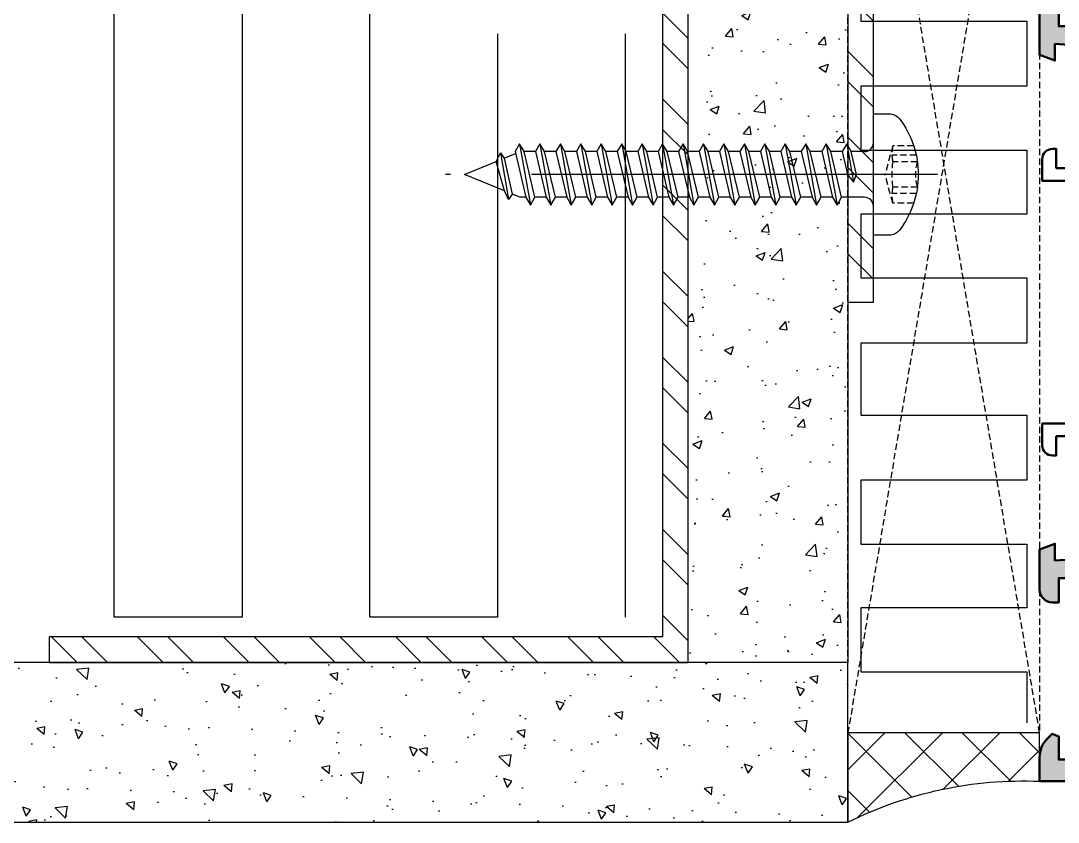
# Model space of a CAD drawing. Header units: millimetres. Extents: x -1598 to 10110, y -2803 to 662.
# Drawn here: x 4677.3 to 4758.4, y 153.3 to 216.1 of the extents above; entities that cross this region are included whole.
import ezdxf

# ---------------------------------------------------------------- set-up
doc = ezdxf.new("R2010")
doc.units = ezdxf.units.MM
doc.header["$PDMODE"] = 3
doc.header["$PDSIZE"] = -2
for name, pattern in [('AUSGEZOGEN', [0]), ('CENTER', [50.800000000000004, 31.75, -6.35, 6.35, -6.35]), ('VERDECKT', [0.75, 0.5, -0.25])]:
    doc.linetypes.add(name, pattern=pattern)
for name, color, linetype, lineweight in [('AM_S', 80, 'Continuous', 50), ('AM_SP', 3, 'Continuous', 50), ('Docu-AM_8', 1, 'Continuous', 25)]:
    doc.layers.add(name, color=color, linetype=linetype, lineweight=lineweight)
for name, color, linetype in [('CENT_18', 3, 'CENTER'), ('CONST18', 3, 'Continuous'), ('CONST25', 3, 'Continuous'), ('CONST35', 3, 'Continuous'), ('HIDE_18', 3, 'VERDECKT'), ('HIDE_25', 3, 'VERDECKT')]:
    doc.layers.add(name, color=color, linetype=linetype)

# ---------------------------------------------------------------- blocks, each defined once
blk = doc.blocks.new('ws4070050')
blk.add_lwpolyline([(0, 3.500000000000085, -0.1638335059844092), (4.354838709677381, 2.033705591735156, -0.2344685383368201), (4.75, 1.237357592883086), (4.75, 0), (-4.75, 0), (-4.75, 1.237357592883086, -0.234468538336819), (-4.354838709677381, 2.033705591735156, -0.1638335059844072)], format="xyb", close=True)
at = {"linetype": 'AUSGEZOGEN'}
for points in [[(-1.789999999999907, -0.6999999999999886), (-1.789999999999907, -1.747816335794425)], [(1.79000000000002, -0.6999999999999886), (1.790000000000077, -2.293910055894827)], [(1.790000000000077, -1.609824389689948), (1.790000000000077, -2.493910055894816)], [(-1.789999999999907, -2.452183664205791), (-1.789999999999907, -3.34781633579442)], [(-1.789999999999907, -2.452183664205791), (-1.789999999999907, -3.147816335794431)], [(1.790000000000077, -3.209824389689942), (1.790000000000077, -4.09391005589481)], [(-1.789999999999907, -4.052183664205785), (-1.789999999999907, -4.947816335794414)], [(1.790000000000077, -4.809824389689936), (1.790000000000077, -5.693910055894804)], [(-1.789999999999907, -5.652183664205779), (-1.789999999999907, -6.547816335794408)], [(1.790000000000077, -6.409824389689931), (1.790000000000077, -7.293910055894798)], [(-1.789999999999907, -7.252183664205774), (-1.789999999999907, -8.147816335794403)], [(1.790000000000077, -8.009824389689925), (1.790000000000077, -8.893910055894793)], [(-1.789999999999907, -8.852183664205768), (-1.789999999999907, -9.747816335794397)], [(1.790000000000077, -9.60982438968992), (1.790000000000077, -10.49391005589479)], [(-1.789999999999907, -10.45218366420576), (-1.789999999999907, -11.34781633579439)], [(1.790000000000077, -11.20982438968991), (1.790000000000077, -12.09391005589478)], [(-1.789999999999907, -12.05218366420576), (-1.789999999999907, -12.94781633579439)], [(1.790000000000077, -12.80982438968991), (1.790000000000077, -13.69391005589478)], [(-1.789999999999907, -13.65218366420575), (-1.789999999999907, -14.54781633579438)], [(1.790000000000077, -14.4098243896899), (1.790000000000077, -15.29391005589477)], [(-1.789999999999907, -15.25218366420575), (-1.789999999999907, -16.14781633579437)], [(1.790000000000077, -16.0098243896899), (1.790000000000077, -16.89391005589476)], [(-1.789999999999907, -16.85218366420574), (-1.789999999999907, -17.74781633579437)], [(1.790000000000077, -17.60982438968989), (1.790000000000077, -18.49391005589476)], [(-1.789999999999907, -18.45218366420573), (-1.789999999999907, -19.34781633579436)], [(1.790000000000077, -19.20982438968989), (1.790000000000077, -20.09391005589475)], [(-1.789999999999907, -20.05218366420573), (-1.789999999999907, -20.94781633579436)], [(1.790000000000077, -20.80982438968988), (1.790000000000077, -21.69391005589475)], [(-1.789999999999907, -21.65218366420572), (-1.789999999999907, -22.54781633579435)], [(1.790000000000077, -22.40982438968987), (1.790000000000077, -23.29391005589474)], [(-1.789999999999907, -23.25218366420572), (-1.789999999999907, -24.14781633579435)], [(1.790000000000077, -24.0098243896899), (1.790000000000077, -24.89391005589474)], [(-1.789999999999907, -24.85218366420571), (-1.789999999999907, -25.74781633579437)], [(1.790000000000077, -25.60982438968989), (1.790000000000077, -26.49391005589476)], [(-1.789999999999907, -26.45218366420571), (-1.789999999999907, -27.34781633579436)], [(1.790000000000077, -27.20982438968989), (1.790000000000077, -27.67855772335224)]]:
    blk.add_lwpolyline(points, dxfattribs=at)
for points in [[(3.845889597187124e-05, -1.320854022578516), (-1.789999999999907, -1.747816335794454), (-2.39999999999992, -2.100000000000136), (-1.789999999999907, -2.452183664205791), (5.684341886080801e-14, -2.031004026947898), (0.6100000000000705, -1.569255788067636), (-0.0001459969332699984, -1.320778904475901)], [(-2.39999999999992, -2.100000000000136), (0.6100000000000705, -1.569255788067636)], [(-2.39999999999992, -3.700000000000102), (2.410000000000025, -2.851867222792379)], [(-2.39999999999992, -5.300000000000097), (2.410000000000025, -4.451867222792373)], [(-2.39999999999992, -6.900000000000091), (2.410000000000025, -6.051867222792367)], [(-2.39999999999992, -8.500000000000085), (2.410000000000025, -7.651867222792362)], [(-2.39999999999992, -10.10000000000008), (2.410000000000025, -9.251867222792356)], [(-2.39999999999992, -11.70000000000007), (2.410000000000025, -10.85186722279235)], [(-2.39999999999992, -13.30000000000007), (2.410000000000025, -12.45186722279234)], [(-2.39999999999992, -14.90000000000006), (2.410000000000025, -14.05186722279234)], [(-2.39999999999992, -16.50000000000006), (2.410000000000025, -15.65186722279233)], [(-2.39999999999992, -18.10000000000005), (2.410000000000025, -17.25186722279233)], [(-2.39999999999992, -19.70000000000005), (2.410000000000025, -18.85186722279232)], [(-2.39999999999992, -21.30000000000004), (2.410000000000025, -20.45186722279232)], [(-2.39999999999992, -22.90000000000003), (2.410000000000025, -22.05186722279231)], [(-2.39999999999992, -24.50000000000003), (2.410000000000025, -23.6518672227923)], [(-2.39999999999992, -26.10000000000002), (2.410000000000025, -25.2518672227923)], [(-2.39999999999992, -27.70000000000002), (2.410000000000025, -26.85186722279232)], [(-1.278045391909416, -28.91452548152375), (-1.64898297476185, -28.01900293820739)], [(1.790000000000077, -27.67855772335224), (1.546644186019307, -28.26607062994691)], [(-1.69993672502477, -29.20124253543597), (1.971675235153896, -28.55383828416458)], [(1.290426472000433, -28.88463491005152), (5.684341886080801e-14, -32.00000000000003), (-1.023918270275033, -29.52804262514027)]]:
    blk.add_lwpolyline(points)
for points in [[(1.790000000000077, -3.209824389689942), (2.410000000000025, -2.851867222792379), (1.790000000000077, -2.493910055894816), (-1.789999999999907, -3.34781633579442), (-2.39999999999992, -3.700000000000102), (-1.789999999999907, -4.052183664205785)], [(1.790000000000077, -4.809824389689936), (2.410000000000025, -4.451867222792373), (1.790000000000077, -4.09391005589481), (-1.789999999999907, -4.947816335794414), (-2.39999999999992, -5.300000000000097), (-1.789999999999907, -5.652183664205779)], [(1.790000000000077, -6.409824389689931), (2.410000000000025, -6.051867222792367), (1.790000000000077, -5.693910055894804), (-1.789999999999907, -6.547816335794408), (-2.39999999999992, -6.900000000000091), (-1.789999999999907, -7.252183664205774)], [(1.790000000000077, -8.009824389689925), (2.410000000000025, -7.651867222792362), (1.790000000000077, -7.293910055894798), (-1.789999999999907, -8.147816335794403), (-2.39999999999992, -8.500000000000085), (-1.789999999999907, -8.852183664205768)], [(1.790000000000077, -9.60982438968992), (2.410000000000025, -9.251867222792356), (1.790000000000077, -8.893910055894793), (-1.789999999999907, -9.747816335794397), (-2.39999999999992, -10.10000000000008), (-1.789999999999907, -10.45218366420576)], [(1.790000000000077, -11.20982438968991), (2.410000000000025, -10.85186722279235), (1.790000000000077, -10.49391005589479), (-1.789999999999907, -11.34781633579439), (-2.39999999999992, -11.70000000000007), (-1.789999999999907, -12.05218366420576)], [(1.790000000000077, -12.80982438968991), (2.410000000000025, -12.45186722279234), (1.790000000000077, -12.09391005589478), (-1.789999999999907, -12.94781633579439), (-2.39999999999992, -13.30000000000007), (-1.789999999999907, -13.65218366420575)], [(1.790000000000077, -14.4098243896899), (2.410000000000025, -14.05186722279234), (1.790000000000077, -13.69391005589478), (-1.789999999999907, -14.54781633579438), (-2.39999999999992, -14.90000000000006), (-1.789999999999907, -15.25218366420575)], [(1.790000000000077, -16.0098243896899), (2.410000000000025, -15.65186722279233), (1.790000000000077, -15.29391005589477), (-1.789999999999907, -16.14781633579437), (-2.39999999999992, -16.50000000000006), (-1.789999999999907, -16.85218366420574)], [(1.790000000000077, -17.60982438968989), (2.410000000000025, -17.25186722279233), (1.790000000000077, -16.89391005589476), (-1.789999999999907, -17.74781633579437), (-2.39999999999992, -18.10000000000005), (-1.789999999999907, -18.45218366420573)], [(1.790000000000077, -19.20982438968989), (2.410000000000025, -18.85186722279232), (1.790000000000077, -18.49391005589476), (-1.789999999999907, -19.34781633579436), (-2.39999999999992, -19.70000000000005), (-1.789999999999907, -20.05218366420573)], [(1.790000000000077, -20.80982438968988), (2.410000000000025, -20.45186722279232), (1.790000000000077, -20.09391005589475), (-1.789999999999907, -20.94781633579436), (-2.39999999999992, -21.30000000000004), (-1.789999999999907, -21.65218366420572)], [(1.790000000000077, -22.40982438968987), (2.410000000000025, -22.05186722279231), (1.790000000000077, -21.69391005589475), (-1.789999999999907, -22.54781633579435), (-2.39999999999992, -22.90000000000003), (-1.789999999999907, -23.25218366420572)], [(1.790000000000077, -24.0098243896899), (2.410000000000025, -23.6518672227923), (1.790000000000077, -23.29391005589474), (-1.789999999999907, -24.14781633579435), (-2.39999999999992, -24.50000000000003), (-1.789999999999907, -24.85218366420571)], [(1.790000000000077, -25.60982438968989), (2.410000000000025, -25.2518672227923), (1.790000000000077, -24.89391005589474), (-1.789999999999907, -25.74781633579437), (-2.39999999999992, -26.10000000000002), (-1.789999999999907, -26.45218366420571)], [(1.790000000000077, -27.20982438968989), (2.410000000000025, -26.85186722279232), (1.790000000000077, -26.49391005589473), (-1.789999999999907, -27.34781633579436), (-2.39999999999992, -27.70000000000002), (-1.789999999999907, -28.0521836642057)], [(1.546644186019307, -28.26607062994691), (1.971675235153896, -28.55383828416458), (1.290426472000433, -28.88463491005152), (-1.023918270275033, -29.52804262514027), (-1.69993672502477, -29.20124253543597), (-1.278045391909416, -28.91452548152375)]]:
    blk.add_lwpolyline(points, close=True)
for centre, start, end in [((-2.489999999999952, -0.6999999999999886), 0, 90), ((2.490000000000009, -0.6999999999999886), 90, 180)]:
    blk.add_arc(centre, 0.7000000000000001, start, end)
at = {"layer": 'CENT_18', "linetype": 'CENTER'}
blk.add_line((-1.151351168921889e-15, 5.000000000000085), (5.717367515145539e-14, -33.50000000000003), dxfattribs=at)
at = {"layer": 'HIDE_18', "linetype": 'VERDECKT'}
for points in [[(-1.500000000000057, 3.342016756583348), (-1.5, 1.443980580127544)], [(-1.000000000000114, 3.430217387990325), (-1.000000000000114, 1.500000000000085)], [(0.9999999999999432, 3.430217387990325), (1, 1.500000000000085)], [(1.499999999999886, 3.342016756583376), (1.499999999999886, 1.443980580131324)], [(-2.25, 3.139407869106833), (-2.25, 1.500000000000085)], [(2.249999999999886, 3.139407869106861), (2.249999999999886, 1.500000000000085)], [(-2.25, 1.500000000000085), (0, 0.8971143170300593)], [(2.25, 1.500000000000085), (0, 0.8971143170300593)]]:
    blk.add_lwpolyline(points, dxfattribs=at)
for centre, radius, start, end in [((-1.13686837721616e-13, 6.787843380307351), 3.50337727118889, 253.4149171095056, 286.5850828904944), ((-1.625, 4.819043873157369), 3.377377271188834, 259.3356704769311, 280.664329523068), ((0, 9.595851032751881), 8.157377271188835, 262.9584886271688, 277.0415113728308), ((1.625, 4.819043873157369), 3.377377271188834, 259.335670476932, 280.6643295230689)]:
    blk.add_arc(centre, radius, start, end, dxfattribs=at)
blk = doc.blocks.new('B-1311073_docu_wos')
at = {"layer": 'Docu-AM_8'}
h = blk.add_hatch(color=256, dxfattribs=at)
edge = h.paths.add_edge_path()
edge.add_line((20.49999999999999, 29.79999999999998), (20.49999999999998, 30.49999999999998))
edge.add_line((20.49999999999998, 30.49999999999998), (18.29999999999999, 29.49999999999997))
edge.add_line((18.29999999999999, 29.49999999999997), (17.49999999999998, 29.49999999999997))
edge.add_line((17.49999999999998, 29.49999999999997), (17.49999999999999, 33.89999999999998))
edge.add_line((17.49999999999999, 33.89999999999998), (18.29999999999999, 33.89999999999998))
edge.add_line((18.29999999999999, 33.89999999999998), (20.49999999999999, 32.89999999999998))
edge.add_line((20.49999999999999, 32.89999999999998), (20.49999999999999, 35.49999899999997))
edge.add_line((20.49999999999999, 35.49999899999997), (17.49999999999999, 35.49999999999983))
edge.add_line((17.49999999999999, 35.49999999999983), (17.27926256615403, 38.80000000000002))
edge.add_line((17.27926256615403, 38.80000000000002), (18.5856296013484, 38.80000000000001))
edge.add_line((18.5856296013484, 38.80000000000001), (18.14886532022895, 40.00000000000001))
edge.add_line((18.14886532022895, 40.00000000000001), (15, 40))
edge.add_arc((15, 39), 0.9999999999999999, 90, 180)
edge.add_line((14, 39), (14, 38.5))
edge.add_line((14, 38.5), (15.9, 38.5))
edge.add_line((15.9, 38.5), (15.9, 35.5))
edge.add_line((15.9, 35.5), (2.799999999999999, 35.5))
edge.add_arc((2.799999999999999, 36.5), 0.9999999999999999, 180, 270, ccw=False)
edge.add_line((1.799999999999999, 36.5), (1.799999999999999, 55.99999999999999))
edge.add_line((1.799999999999999, 55.99999999999999), (3.500000000000009, 55.99999999999999))
edge.add_line((3.500000000000009, 55.99999999999999), (3.500000000000002, 54.99999999999999))
edge.add_line((3.500000000000002, 54.99999999999999), (4.500000000000002, 54.99999999999999))
edge.add_line((4.500000000000002, 54.99999999999999), (4.500000000000002, 58.49999999999999))
edge.add_line((4.500000000000002, 58.49999999999999), (3.499999999999995, 58.49999999999999))
edge.add_line((3.499999999999995, 58.49999999999999), (3.500000000000002, 57.5))
edge.add_line((3.500000000000002, 57.5), (2.300000000000006, 57.49999999999999))
edge.add_arc((2.300000000000006, 58.3), 0.8000000000000043, 180, 270, ccw=False)
edge.add_line((1.500000000000002, 58.3), (1.500000000000002, 62.7))
edge.add_arc((2.299999999999992, 62.7), 0.79999999999999, 89.9999999999996, 180, ccw=False)
edge.add_line((2.299999999999998, 63.49999999999999), (3.500000000000002, 63.49999999999999))
edge.add_line((3.500000000000002, 63.49999999999999), (3.499999999999995, 62.49999999999999))
edge.add_line((3.499999999999995, 62.49999999999999), (4.500000000000002, 62.49999999999999))
edge.add_line((4.500000000000002, 62.49999999999999), (4.500000000000002, 65))
edge.add_line((4.500000000000002, 65), (1.77635683940025e-15, 65))
edge.add_line((1.868205349336302e-15, 65), (-4.97682981828674e-15, 0))
edge.add_line((-4.97682981828674e-15, 1.224646799147353e-16), (1.895836943965686, -2.220446049250313e-16))
edge.add_arc((1.895836943965686, 1.999999999999984), 1.999999999999984, 270, 314.999999999996)
edge.add_line((3.31005050633867, 0.5857864376268004), (3.712132034355945, 0.9878679656440175))
edge.add_line((3.712132034355945, 0.9878679656440175), (3.499999999999994, 1.5))
edge.add_line((3.499999999999994, 1.5), (1.699999999999983, 1.5))
edge.add_line((1.699999999999983, 1.5), (1.699999999999984, 3.5))
edge.add_arc((2.699999999999984, 3.5), 1, 90, 180, ccw=False)
edge.add_line((2.699999999999984, 4.5), (15.90000000000001, 4.5))
edge.add_line((15.90000000000001, 4.5), (15.89999999999997, 1.5))
edge.add_line((15.89999999999997, 1.5), (13.99999999999999, 1.5))
edge.add_line((13.99999999999999, 1.5), (13.99999999999999, 1))
edge.add_arc((14.99999999999999, 0.9999999999999999), 1, 180, 270)
edge.add_line((14.99999999999999, 0), (18.14886532022897, -7.129713486264677e-15))
edge.add_line((18.14886532022897, -7.129713486264677e-15), (18.58562960134843, 1.199999999999989))
edge.add_line((18.58562960134843, 1.199999999999989), (17.27926256615406, 1.199999999999982))
edge.add_line((17.27926256615406, 1.199999999999982), (17.50000000000001, 4.500000000000171))
edge.add_line((17.50000000000001, 4.500000000000171), (20.50000000000001, 4.500001000000026))
edge.add_line((20.50000000000001, 4.500001000000026), (20.50000000000001, 7.100000000000023))
edge.add_line((20.50000000000001, 7.100000000000023), (18.30000000000001, 6.100000000000023))
edge.add_line((18.30000000000001, 6.100000000000023), (17.50000000000001, 6.100000000000023))
edge.add_line((17.50000000000001, 6.100000000000023), (17.5, 10.50000000000003))
edge.add_line((17.5, 10.50000000000003), (18.30000000000001, 10.50000000000003))
edge.add_line((18.30000000000001, 10.50000000000003), (20.5, 9.500000000000021))
edge.add_line((20.5, 9.500000000000021), (20.50000000000001, 10.19999999999998))
edge.add_line((20.50000000000001, 10.19999999999998), (19.76645320713583, 11.81380294430118))
edge.add_arc((18.85608672967322, 11.4), 1.000000000000001, 24.44395478041648, 90)
edge.add_line((18.85608672967322, 12.4), (18.7, 12.4))
edge.add_arc((18.7, 13.4), 0.9999999999999999, 180, 270, ccw=False)
edge.add_line((17.7, 13.4), (17.7, 26.6))
edge.add_arc((18.7, 26.6), 1, 90, 180, ccw=False)
edge.add_line((18.7, 27.6), (18.85608672967322, 27.6))
edge.add_arc((18.85608672967322, 28.6), 0.9999999999999984, 270.0000000000002, 335.5560452195836)
edge.add_line((19.76645320713583, 28.18619705569882), (20.49999999999999, 29.79999999999998))
edge = h.paths.add_edge_path(flags=16)
edge.add_line((2.2, 31.5), (1.6, 31.5))
edge.add_line((1.6, 31.5), (1.6, 8.5))
edge.add_line((1.6, 8.5), (2.199999999999999, 8.5))
edge.add_line((2.199999999999999, 8.5), (2.199999999999999, 6))
edge.add_line((2.199999999999999, 6), (15.9, 5.999999999999998))
edge.add_line((15.9, 5.999999999999998), (15.89999999999999, 10.34999999999999))
edge.add_arc((17.95, 10.34999999999999), 2.050000000000011, 154.3743954472936, 180.0000000000001, ccw=False)
edge.add_arc((15.2, 11.6690905958273), 1, 334.3743954472938, 360)
edge.add_line((16.2, 11.6690905958273), (16.2, 28.33090940417272))
edge.add_arc((15.19999999999999, 28.33090940417271), 1.000000000000007, 2.035554996136636e-13, 25.62560455270624)
edge.add_arc((17.95, 29.65000000000002), 2.050000000000004, 179.9999999999999, 205.6256045527061, ccw=False)
edge.add_line((15.89999999999999, 29.65000000000002), (15.9, 34))
edge.add_line((15.9, 34), (2.199999999999999, 34))
edge.add_line((2.199999999999999, 34), (2.2, 31.5))
h = blk.add_hatch(color=256, dxfattribs=at)
edge = h.paths.add_edge_path()
edge.add_line((54.49999999999998, 10.2), (55.23354679286415, 11.81380294430117))
edge.add_arc((56.14391327032675, 11.39999999999999), 1.000000000000002, 450.00000000000125, 515.5560452195837, ccw=False)
edge.add_line((56.14391327032673, 12.39999999999999), (56.29999999999998, 12.4))
edge.add_arc((56.29999999999995, 13.4), 1.000000000000001, 270.0000000000013, 360)
edge.add_line((57.29999999999995, 13.4), (57.29999999999996, 26.6))
edge.add_arc((56.29999999999996, 26.6), 0.9999999999999996, 360, 450)
edge.add_line((56.29999999999996, 27.6), (56.14391327032676, 27.6))
edge.add_arc((56.14391327032676, 28.6), 0.9999999999999997, 204.4439547804164, 270.00000000000006, ccw=False)
edge.add_line((55.23354679286415, 28.18619705569882), (54.49999999999999, 29.79999999999998))
edge.add_line((54.49999999999999, 29.79999999999998), (54.49999999999999, 30.49999999999998))
edge.add_line((54.49999999999999, 30.49999999999998), (56.69999999999998, 29.49999999999997))
edge.add_line((56.69999999999998, 29.49999999999997), (57.49999999999999, 29.49999999999997))
edge.add_line((57.49999999999999, 29.49999999999997), (57.49999999999999, 33.89999999999998))
edge.add_line((57.49999999999999, 33.89999999999998), (56.69999999999998, 33.89999999999998))
edge.add_line((56.69999999999998, 33.89999999999998), (54.49999999999999, 32.89999999999998))
edge.add_line((54.49999999999999, 32.89999999999998), (54.49999999999999, 35.49999899999997))
edge.add_line((54.49999999999999, 35.49999899999997), (57.49999999999999, 35.49999999999983))
edge.add_line((57.49999999999999, 35.49999999999983), (57.72073743384594, 38.80000000000003))
edge.add_line((57.72073743384594, 38.80000000000003), (56.41437039865157, 38.80000000000001))
edge.add_line((56.41437039865157, 38.80000000000001), (56.85113467977102, 40.00000000000001))
edge.add_line((56.85113467977102, 40.00000000000001), (59.99999999999996, 40))
edge.add_arc((59.99999999999996, 39), 1, 360, 450, ccw=False)
edge.add_line((60.99999999999996, 39), (60.99999999999996, 38.5))
edge.add_line((60.99999999999996, 38.5), (59.09999999999998, 38.5))
edge.add_line((59.09999999999998, 38.5), (59.09999999999994, 35.5))
edge.add_line((59.09999999999994, 35.5), (72.29999999999997, 35.5))
edge.add_arc((72.29999999999997, 36.5), 0.9999999999999999, 270, 360)
edge.add_line((73.29999999999997, 36.5), (73.29999999999997, 38.5))
edge.add_line((73.29999999999997, 38.5), (71.49999999999996, 38.5))
edge.add_line((71.49999999999996, 38.5), (71.28786796564401, 39.01213203435598))
edge.add_line((71.28786796564401, 39.01213203435598), (71.68994949366129, 39.4142135623732))
edge.add_arc((73.10416305603427, 38.00000000000001), 1.999999999999983, 450, 494.999999999996, ccw=False)
edge.add_line((73.10416305603427, 40), (74.99999999999996, 40))
edge.add_line((74.99999999999996, 40), (74.99999999999996, 0))
edge.add_line((74.99999999999996, -2.664535259100376e-15), (73.10416305603427, -2.664535259100376e-15))
edge.add_arc((73.10416305603427, 1.99999999999998), 1.999999999999982, 225.000000000004, 269.99999999999994, ccw=False)
edge.add_line((71.68994949366127, 0.5857864376267985), (71.287867965644, 0.987867965644015))
edge.add_line((71.28786796564401, 0.987867965644015), (71.49999999999996, 1.499999999999997))
edge.add_line((71.49999999999996, 1.499999999999997), (73.29999999999997, 1.499999999999997))
edge.add_line((73.29999999999997, 1.499999999999997), (73.29999999999997, 3.499999999999997))
edge.add_arc((72.29999999999997, 3.499999999999997), 1, 360, 450)
edge.add_line((72.29999999999997, 4.499999999999997), (59.09999999999994, 4.500000000000001))
edge.add_line((59.09999999999994, 4.500000000000001), (59.09999999999998, 1.499999999999997))
edge.add_line((59.09999999999998, 1.499999999999997), (60.99999999999995, 1.499999999999997))
edge.add_line((60.99999999999996, 1.499999999999997), (60.99999999999996, 0.9999999999999973))
edge.add_arc((59.99999999999996, 0.9999999999999973), 1, 270, 360, ccw=False)
edge.add_line((59.99999999999996, -2.664535259100376e-15), (56.85113467977102, -9.769962616701378e-15))
edge.add_line((56.85113467977102, -9.769962616701378e-15), (56.41437039865157, 1.19999999999999))
edge.add_line((56.41437039865157, 1.19999999999999), (57.72073743384594, 1.199999999999975))
edge.add_line((57.72073743384594, 1.199999999999975), (57.49999999999999, 4.500000000000171))
edge.add_line((57.49999999999999, 4.500000000000171), (54.49999999999999, 4.500001000000027))
edge.add_line((54.49999999999999, 4.500001000000027), (54.49999999999999, 7.100000000000024))
edge.add_line((54.49999999999999, 7.100000000000024), (56.69999999999998, 6.100000000000024))
edge.add_line((56.69999999999998, 6.100000000000024), (57.49999999999999, 6.100000000000024))
edge.add_line((57.49999999999999, 6.100000000000024), (57.49999999999999, 10.50000000000003))
edge.add_line((57.49999999999999, 10.50000000000003), (56.69999999999998, 10.50000000000003))
edge.add_line((56.69999999999998, 10.50000000000003), (54.49999999999999, 9.500000000000014))
edge.add_line((54.49999999999999, 9.500000000000014), (54.49999999999998, 10.2))
edge = h.paths.add_edge_path(flags=0)
edge.add_line((72.79999999999995, 31.5), (73.39999999999996, 31.5))
edge.add_line((73.39999999999996, 31.5), (73.39999999999996, 8.5))
edge.add_line((73.39999999999996, 8.5), (72.79999999999995, 8.5))
edge.add_line((72.79999999999995, 8.5), (72.79999999999995, 6))
edge.add_line((72.79999999999995, 6.000000000000001), (59.09999999999995, 6.000000000000001))
edge.add_line((59.09999999999995, 6.000000000000001), (59.09999999999995, 10.35))
edge.add_arc((57.04999999999995, 10.35), 2.050000000000007, 359.9999999999999, 385.625604552706)
edge.add_arc((59.79999999999995, 11.6690905958273), 0.9999999999999996, 180, 205.6256045527062, ccw=False)
edge.add_line((58.79999999999995, 11.6690905958273), (58.79999999999995, 28.33090940417271))
edge.add_arc((59.79999999999997, 28.3309094041727), 1.000000000000012, 514.3743954472939, 539.9999999999998, ccw=False)
edge.add_arc((57.04999999999995, 29.65), 2.050000000000002, 334.3743954472941, 360.0000000000001)
edge.add_line((59.09999999999996, 29.65000000000001), (59.09999999999995, 34))
edge.add_line((59.09999999999995, 34), (72.79999999999995, 34))
edge.add_line((72.79999999999995, 34), (72.79999999999995, 31.5))
at = {"layer": 'AM_S'}
for points in [[(20.49999999999999, 29.79999999999998), (20.49999999999998, 30.49999999999998), (18.29999999999999, 29.49999999999997), (17.49999999999998, 29.49999999999997), (17.49999999999999, 33.89999999999998), (18.29999999999999, 33.89999999999998), (20.49999999999999, 32.89999999999998), (20.49999999999999, 35.49999899999997), (17.49999999999999, 35.49999999999983), (17.27926256615403, 38.80000000000002), (18.5856296013484, 38.80000000000001), (18.14886532022895, 40.00000000000001), (15, 40, 0.4142135623730951), (14, 39), (14, 38.5), (15.9, 38.5), (15.9, 35.5), (2.799999999999999, 35.5, -0.4142135623730951), (1.799999999999999, 36.5), (1.799999999999999, 55.99999999999999), (3.500000000000009, 55.99999999999999), (3.500000000000002, 54.99999999999999), (4.500000000000002, 54.99999999999999), (4.500000000000002, 58.49999999999999), (3.499999999999995, 58.49999999999999), (3.500000000000002, 57.5), (2.300000000000006, 57.49999999999999, -0.4142135623730951), (1.500000000000002, 58.3), (1.500000000000002, 62.7, -0.414213562373097), (2.299999999999998, 63.49999999999999), (3.500000000000002, 63.49999999999999), (3.499999999999995, 62.49999999999999), (4.500000000000002, 62.49999999999999), (4.500000000000002, 65), (1.868205349336302e-15, 65), (-4.97682981828674e-15, 1.224646799147353e-16), (1.895836943965686, -2.220446049250313e-16, 0.1989123673796397), (3.31005050633867, 0.5857864376268004), (3.712132034355945, 0.9878679656440175), (3.499999999999994, 1.5), (1.699999999999983, 1.5), (1.699999999999984, 3.5, -0.414213562373095), (2.699999999999984, 4.5), (15.90000000000001, 4.5), (15.89999999999997, 1.5), (13.99999999999999, 1.5), (13.99999999999999, 1, 0.4142135623730951), (14.99999999999999, 0), (18.14886532022897, -7.129713486264677e-15), (18.58562960134843, 1.199999999999989), (17.27926256615406, 1.199999999999982), (17.50000000000001, 4.500000000000171), (20.50000000000001, 4.500001000000026), (20.50000000000001, 7.100000000000023), (18.30000000000001, 6.100000000000023), (17.50000000000001, 6.100000000000023), (17.5, 10.50000000000003), (18.30000000000001, 10.50000000000003), (20.5, 9.500000000000021), (20.50000000000001, 10.19999999999998), (19.76645320713583, 11.81380294430118, 0.2941076150573533), (18.85608672967322, 12.4), (18.7, 12.4, -0.4142135623730951), (17.7, 13.4), (17.7, 26.6, -0.4142135623730951), (18.7, 27.6), (18.85608672967322, 27.6, 0.2941076150573534), (19.76645320713583, 28.18619705569882), (20.49999999999999, 29.79999999999998)], [(54.49999999999998, 10.2), (55.23354679286415, 11.81380294430117, -0.2941076150573475), (56.14391327032673, 12.39999999999999), (56.29999999999998, 12.4, 0.4142135623730883), (57.29999999999995, 13.4), (57.29999999999996, 26.6, 0.4142135623730953), (56.29999999999996, 27.6), (56.14391327032676, 27.6, -0.2941076150573539), (55.23354679286415, 28.18619705569882), (54.49999999999999, 29.79999999999998), (54.49999999999999, 30.49999999999998), (56.69999999999998, 29.49999999999997), (57.49999999999999, 29.49999999999997), (57.49999999999999, 33.89999999999998), (56.69999999999998, 33.89999999999998), (54.49999999999999, 32.89999999999998), (54.49999999999999, 35.49999899999997), (57.49999999999999, 35.49999999999983), (57.72073743384594, 38.80000000000003), (56.41437039865157, 38.80000000000001), (56.85113467977102, 40.00000000000001), (59.99999999999996, 40, -0.4142135623730949), (60.99999999999996, 39), (60.99999999999996, 38.5), (59.09999999999998, 38.5), (59.09999999999994, 35.5), (72.29999999999997, 35.5, 0.4142135623730951), (73.29999999999997, 36.5), (73.29999999999997, 38.5), (71.49999999999996, 38.5), (71.28786796564401, 39.01213203435598), (71.68994949366129, 39.4142135623732, -0.1989123673796397), (73.10416305603427, 40), (74.99999999999996, 40), (74.99999999999996, -2.664535259100376e-15), (73.10416305603427, -2.664535259100376e-15, -0.1989123673796396), (71.68994949366127, 0.5857864376267985), (71.28786796564401, 0.987867965644015), (71.49999999999996, 1.499999999999997), (73.29999999999997, 1.499999999999997), (73.29999999999997, 3.499999999999997, 0.4142135623730951), (72.29999999999997, 4.499999999999997), (59.09999999999994, 4.500000000000001), (59.09999999999998, 1.499999999999997), (60.99999999999996, 1.499999999999997), (60.99999999999996, 0.9999999999999973, -0.4142135623730951), (59.99999999999996, -2.664535259100376e-15), (56.85113467977102, -9.769962616701378e-15), (56.41437039865157, 1.19999999999999), (57.72073743384594, 1.199999999999975), (57.49999999999999, 4.500000000000171), (54.49999999999999, 4.500001000000027), (54.49999999999999, 7.100000000000024), (56.69999999999998, 6.100000000000024), (57.49999999999999, 6.100000000000024), (57.49999999999999, 10.50000000000003), (56.69999999999998, 10.50000000000003), (54.49999999999999, 9.500000000000014), (54.49999999999998, 10.2)], [(2.2, 31.5), (1.6, 31.5), (1.6, 8.5), (2.199999999999999, 8.5), (2.199999999999999, 6), (15.9, 5.999999999999998), (15.89999999999999, 10.34999999999999, -0.112281100065257), (16.1016393442623, 11.23660187588393, 0.1122811000652558), (16.2, 11.6690905958273), (16.2, 28.33090940417272, 0.112281100065255), (16.10163934426229, 28.7633981241161, -0.1122811000652554), (15.89999999999999, 29.65000000000002), (15.9, 34), (2.199999999999999, 34), (2.2, 31.5)], [(72.79999999999995, 31.5), (73.39999999999996, 31.5), (73.39999999999996, 8.5), (72.79999999999995, 8.5), (72.79999999999995, 6.000000000000001), (59.09999999999995, 6.000000000000001), (59.09999999999996, 10.35, 0.1122811000652553), (58.89836065573766, 11.23660187588392, -0.1122811000652559), (58.79999999999995, 11.6690905958273), (58.79999999999995, 28.33090940417271, -0.1122811000652545), (58.89836065573766, 28.76339812411609, 0.1122811000652546), (59.09999999999996, 29.65000000000001), (59.09999999999995, 34), (72.79999999999995, 34), (72.79999999999995, 31.5)]]:
    blk.add_lwpolyline(points, format="xyb", close=True, dxfattribs=at)
at = {"layer": 'AM_SP'}
for points in [[(54.5, 32.89999999999998), (54.5, 32.9497840575384), (56.5, 33.94999999999998), (57.49999999999999, 33.94999999999999), (57.49999999999999, 29.44999999999999), (56.50000000000001, 29.44999999999998), (54.5, 30.45021594246158), (54.5, 30.49999999999999), (20.49999999999998, 30.49999999999999), (20.49999999999998, 30.45021594246158), (18.49999999999996, 29.44999999999998), (17.49999999999999, 29.44999999999999), (17.49999999999999, 33.94999999999999), (18.49999999999998, 33.94999999999998), (20.49999999999998, 32.9497840575384), (20.49999999999998, 32.89999999999999, 0.4142135623730951), (21.49999999999998, 33.89999999999999), (21.49999999999998, 33.99999999999999, -0.4142135623730951), (22.99999999999998, 35.49999999999999), (26.19999999999997, 35.49999999999999, 0.4142135623730955), (26.99999999999997, 36.29999999999999), (26.99999999999997, 38.69999999999998), (25.49999999999997, 38.69999999999998), (25.49999999999997, 38.99999999999999, -0.4142135623730959), (26.29999999999997, 39.79999999999998), (27.99999999999997, 39.79999999999998), (27.99999999999997, 36.29999999999999, 0.4142135623730954), (28.79999999999997, 35.49999999999999), (46.19999999999996, 35.49999999999999, 0.4142135623730954), (46.99999999999996, 36.29999999999999), (46.99999999999997, 39.79999999999998), (48.69999999999996, 39.79999999999998, -0.4142135623730963), (49.49999999999996, 38.99999999999999), (49.49999999999998, 38.69999999999998), (47.99999999999996, 38.69999999999998), (47.99999999999997, 36.29999999999998, 0.414213562373095), (48.79999999999997, 35.49999999999999), (51.99999999999996, 35.49999999999999, -0.4142135623730951), (53.49999999999996, 33.99999999999999), (53.49999999999996, 33.89999999999999, 0.4142135623730951), (54.5, 32.89999999999998)], [(54.50000000000003, 7.100000000000014), (54.50000000000003, 7.050215942461598), (56.50000000000003, 6.050000000000018), (57.50000000000001, 6.050000000000014), (57.50000000000001, 10.55000000000001), (56.50000000000004, 10.55000000000002), (54.50000000000003, 9.549784057538425), (54.50000000000003, 9.500000000000014), (20.5, 9.500000000000014), (20.5, 9.549784057538425), (18.49999999999998, 10.55000000000002), (17.50000000000001, 10.55000000000001), (17.50000000000001, 6.050000000000014), (18.5, 6.050000000000018), (20.5, 7.050215942461598), (20.5, 7.100000000000009, -0.4142135623730951), (21.5, 6.100000000000009), (21.5, 6.000000000000014, 0.4142135623730951), (23, 4.500000000000014), (26.19999999999999, 4.500000000000014, -0.4142135623730955), (26.99999999999999, 3.700000000000013), (26.99999999999999, 1.300000000000018), (25.49999999999999, 1.300000000000016), (25.49999999999999, 1.000000000000014, 0.4142135623730959), (26.29999999999999, 0.2000000000000135), (27.99999999999999, 0.2000000000000171), (27.99999999999999, 3.700000000000013, -0.4142135623730954), (28.79999999999999, 4.500000000000012), (46.19999999999999, 4.500000000000012, -0.4142135623730954), (46.99999999999999, 3.700000000000013), (46.99999999999999, 0.2000000000000171), (48.69999999999998, 0.2000000000000135, 0.4142135623730963), (49.49999999999999, 1.000000000000014), (49.5, 1.300000000000017), (47.99999999999999, 1.300000000000018), (47.99999999999999, 3.700000000000014, -0.414213562373095), (48.8, 4.500000000000012), (51.99999999999999, 4.500000000000014, 0.4142135623730951), (53.49999999999999, 6.000000000000014), (53.49999999999999, 6.100000000000009, -0.4142135623730951), (54.50000000000003, 7.100000000000014)]]:
    blk.add_lwpolyline(points, format="xyb", close=True, dxfattribs=at)
for points in [[(22.99999999999996, 34.79999999999998), (29.69999999999996, 34.79999999999998), (29.69999999999997, 31.19999999999998), (22.99999999999996, 31.19999999999999), (22.99999999999996, 34.79999999999998)], [(30.39999999999997, 34.79999999999998), (37.14999999999996, 34.79999999999998), (37.14999999999997, 31.19999999999998), (30.39999999999996, 31.19999999999999), (30.39999999999997, 34.79999999999998)], [(44.59999999999997, 31.19999999999998), (37.84999999999997, 31.19999999999999), (37.84999999999997, 34.79999999999999), (44.59999999999997, 34.79999999999998), (44.59999999999997, 31.19999999999998)], [(45.29999999999997, 34.79999999999998), (51.99999999999997, 34.79999999999998), (51.99999999999997, 31.19999999999998), (45.29999999999997, 31.19999999999999), (45.29999999999997, 34.79999999999998)], [(22.99999999999999, 5.200000000000014), (29.69999999999999, 5.200000000000014), (29.69999999999999, 8.800000000000017), (22.99999999999999, 8.800000000000017), (22.99999999999999, 5.200000000000014)], [(30.39999999999999, 5.200000000000014), (37.14999999999999, 5.200000000000014), (37.14999999999999, 8.800000000000017), (30.39999999999998, 8.800000000000017), (30.39999999999999, 5.200000000000014)], [(44.59999999999999, 8.800000000000017), (37.84999999999999, 8.800000000000017), (37.84999999999999, 5.200000000000014), (44.59999999999999, 5.200000000000014), (44.59999999999999, 8.800000000000017)], [(45.29999999999998, 5.200000000000014), (51.99999999999999, 5.200000000000014), (51.99999999999999, 8.800000000000017), (45.3, 8.800000000000017), (45.29999999999998, 5.200000000000014)]]:
    blk.add_lwpolyline(points, close=True, dxfattribs=at)

msp = doc.modelspace()

# ---------------------------------------------------------------- hatches: boundary and pattern name
at = {"layer": 'CONST25'}
h = msp.add_hatch(dxfattribs=at)
h.set_pattern_fill('STEEL', color=256, scale=1.5, angle=90, style=0)
h.set_pattern_definition([(135, (4801.673337205417, 68.41666015355304), (-3.367596045400933, -3.367596045400932), []), (135, (4799.292087205416, 68.41666015355304), (-3.367596045400933, -3.367596045400932), [])])
h.paths.add_polyline_path([(4729.483909978905, 244.0543078428841), (4679.483909978905, 244.0543078428841), (4679.483909978905, 242.0543078428841), (4727.483909978905, 242.0543078428841), (4727.483909978905, 167.8532562323039), (4679.483909978905, 167.8532562323039), (4679.483909978905, 165.8532562323039), (4729.483909978905, 165.8532562323039)])
h = msp.add_hatch(dxfattribs=at)
h.set_pattern_fill('STEEL', color=256, scale=1.5, angle=90, style=0)
h.set_pattern_definition([(135, (3567.928145951877, -551.9833398464475), (-3.367596045400933, -3.367596045400932), []), (135, (3565.546895951877, -551.9833398464475), (-3.367596045400933, -3.367596045400932), [])])
h.paths.add_polyline_path([(4743.983909978905, 244.0543078428841), (4741.983909978905, 244.0543078428841), (4741.983909978905, 194.0543078428841), (4743.983909978905, 194.0543078428841)])
h = msp.add_hatch(dxfattribs=at)
h.set_pattern_fill('ANSI37', color=256, style=0)
h.set_pattern_definition([(45, (4644.631497250513, -2.760296246744929), (-2.245064030267288, 2.245064030267288), []), (135, (4644.631497250513, -2.760296246744929), (-2.245064030267288, -2.245064030267288), [])])
edge = h.paths.add_edge_path()
edge.add_line((4756.983909978904, 160.3495170469864), (4756.983019752592, 160.3532559974985))
edge.add_line((4756.983019752593, 160.3532559974988), (4741.983909978905, 160.3532559974988))
edge.add_line((4741.983909978905, 160.3532559974988), (4741.983909978905, 153.3532562323044))
edge.add_arc((4755.712446390183, 125.7671091765956), 30.81344221885903, 87.63511698110341, 116.4577172001677, ccw=False)
edge.add_line((4756.983909978904, 156.5543078428841), (4756.983909978904, 160.3495170469863))
at = {"layer": 'CONST35'}
h = msp.add_hatch(dxfattribs=at)
h.set_pattern_fill('AR-CONC', color=256, scale=0.04)
h.set_pattern_definition([(49.99999999999999, (4601.673337205417, 68.41666015355304), (7.28738675984016, -0.6375634215561234), [0.762, -8.382000000000001]), (355, (4601.673337205417, 68.41666015355304), (-1.409736856998774, 7.642273809561406), [0.6096, -6.7056233668]), (100.4514447, (4602.280617485417, 68.36353001355246), (5.877649883614131, 7.004710076487804), [0.6476003519999991, -7.123609783999992]), (46.18420000000002, (4601.673337205417, 70.44866015355228), (10.8431616356852, -1.681693117309086), [1.142999999999999, -12.57299999999999]), (96.63555760999992, (4602.576933205417, 70.30852015355276), (9.49616536206012, 9.897044983908861), [0.9714009256, -10.6854243264]), (351.1841511700001, (4601.673337205417, 70.44866015355228), (9.496165362599081, 9.897044983421306), [0.9143986828, -10.0583892768]), (21, (4602.689337205416, 69.94066015355247), (6.064575650765299, -4.090607927483505), [0.762, -8.382000000000001]), (326.0000000000001, (4602.689337205416, 69.94066015355247), (2.472081133905883, 7.367518644892771), [0.6096, -6.7056]), (71.45144499999999, (4603.194718509417, 69.59977615755315), (8.536656771148646, 3.27691075543621), [0.6476003520000001, -7.123597503999999]), (37.50000000000001, (4601.673337205417, 68.41666015355304), (0.1235441300236727, 3.382201554926124), [0, -6.62432, 0, -6.807200000000001, 0, -6.731000000000001]), (7.499999999999999, (4601.673337205417, 68.41666015355304), (2.67278650041223, 4.00722299272478), [0, -3.88112, 0, -6.47192, 0, -2.5654]), (327.5, (4599.407657205416, 68.41666015355304), (5.423623806674856, -0.2291497597069383), [0, -2.54, 0, -7.9248, 0, -10.5156]), (317.5, (4598.391657205417, 68.41666015355304), (5.925167255440722, 1.017059641333321), [0, -3.302, 0, -5.26288, 0, -7.4676])])
h.paths.add_polyline_path([(4741.983909978905, 165.8532562323039), (4729.483909978905, 165.8532562323039), (4729.483909978905, 244.0543078428841), (4741.983909978905, 244.0543078428841)])
h = msp.add_hatch(dxfattribs=at)
h.set_pattern_fill('AR-CONC', color=256, scale=0.04, angle=90, style=0)
h.set_pattern_definition([(140, (4534.473337205416, -289.4915147952102), (0.6375634215561239, 7.28738675984016), [0.762, -8.382000000000001]), (85.00000000000001, (4534.473337205416, -289.4915147952102), (-7.642265715287199, -1.409713039026679), [0.6096, -6.7056]), (190.451, (4534.526467205416, -288.88423479521), (-7.004667512811675, 5.877700066638369), [0.6476000000000001, -7.123600000000001]), (136.1842, (4532.441337205417, -289.4915147952102), (1.681693117309087, 10.8431616356852), [1.142999999999998, -12.57299999999999]), (186.6356, (4532.581477205416, -288.58791879521), (-9.89702223560197, 9.496169378649485), [0.9714, -10.6854]), (81.18400000000004, (4532.441337205417, -289.4915147952102), (-9.897004714423908, 9.496184232557358), [0.9144, -10.0584]), (111, (4532.949337205417, -288.4755147952096), (4.0906207406705, 6.064595193415331), [0.762, -8.382000000000001]), (56.00000000000004, (4532.949337205417, -288.4755147952096), (-7.367518644892771, 2.472081133905883), [0.6096, -6.7056]), (161.4514, (4533.290221205416, -287.97013479521), (-3.276914308642298, 8.536659630804978), [0.6475999999999974, -7.123599999999979]), (127.5, (4534.473337205416, -289.4915147952102), (-3.382201554926124, 0.1235441300236729), [0, -6.62432, 0, -6.807200000000001, 0, -6.731000000000001]), (97.49999999999987, (4534.473337205416, -289.4915147952102), (-4.00722299272478, 2.67278650041223), [0, -3.881119999999999, 0, -6.471919999999999, 0, -2.5654]), (57.49999999999999, (4534.473337205416, -291.7571947952097), (0.2291497597069387, 5.423623806674856), [0, -2.539999999999997, 0, -7.924799999999994, 0, -10.51559999999999]), (47.5, (4534.473337205416, -292.7731947952102), (-1.01705964133332, 5.925167255440722), [0, -3.302, 0, -5.26288, 0, -7.4676])])
h.paths.add_polyline_path([(4741.983909978904, 165.8532562323039), (4642.944114594111, 165.8532562323039), (4642.944114594111, 164.9802030346113), (4642.882910734176, 164.9802030346113), (4642.882910734176, 163.970178403039), (4642.791104110413, 163.970178403039), (4642.791104110413, 162.9601537714675), (4642.607491696748, 162.9601537714675), (4642.607491696748, 161.919522484513), (4642.362675423149, 161.919522484513), (4642.362675423149, 160.8788911975576), (4642.33207265932, 160.8788911975576), (4642.33207265932, 159.8688665659852), (4642.45448121305, 159.8688665659852), (4642.45448121305, 158.7976286236485), (4642.729900250479, 158.7976286236485), (4642.729900250479, 157.756997336694), (4642.821706040379, 157.756997336694), (4642.821706040379, 156.7469727051216), (4643.341941351407, 156.7469727051216), (4643.341941351407, 155.7063405841759), (4643.739768942565, 155.7063405841759), (4643.739768942565, 154.6963159526035), (4643.678564248769, 154.6963159526035), (4643.678564248769, 153.6862921550223), (4643.005318454044, 153.6862921550223), (4643.005318454044, 153.3532562323039), (4741.983909978904, 153.3532562323039)])

# ---------------------------------------------------------------- linework, layer by layer
at = {"layer": 'CONST18'}
msp.add_lwpolyline([(4724.570222618419, 169.4064068306875), (4724.570222618419, 215.0543078428841)], dxfattribs=at)
at = {"layer": 'CONST35'}
for points in [[(4679.483909978905, 242.0543078428841), (4727.483909978905, 242.0543078428841), (4727.483909978905, 167.8532562323039), (4679.483909978905, 167.8532562323039), (4679.483909978905, 165.8532562323039), (4729.483909978905, 165.8532562323039), (4729.483909978905, 244.0543078428841), (4679.483909978905, 244.0543078428841), (4679.483909978905, 242.0543078428841)], [(4694.570222618419, 225.0532564672635), (4694.570222618419, 169.4064068306875), (4684.570222618419, 169.4064068306875), (4684.570222618419, 225.0532564672635)], [(4714.570222618419, 215.0532564672635), (4714.570222618419, 169.4064068306875), (4704.570222618419, 169.4064068306875), (4704.570222618419, 225.0532564672635)], [(4742.983909978904, 221.0532562323037), (4742.983909978904, 216.0532562323037), (4755.983909978904, 216.0532562323037), (4755.983909978904, 210.9532562323034), (4742.983909978904, 210.9532562323034), (4742.983909978904, 205.9532562323034), (4755.983909978904, 205.9532562323034), (4755.983909978904, 200.9532562323034), (4742.983909978904, 200.9532562323034), (4742.983909978904, 195.9532562323034), (4755.983909978904, 195.9532562323034), (4755.983909978904, 190.8532562323039), (4742.983909978904, 190.8532562323039), (4742.983019752593, 185.2166601535523), (4742.983019752593, 185.2166601535523), (4742.983019752593, 185.2166601535523), (4742.983019752593, 185.2166601535523), (4742.983019752593, 185.2166601535523), (4755.983019752593, 185.2166601535523), (4755.983019752593, 180.1166601535529), (4742.983019752593, 180.1166601535529), (4742.983019752593, 175.1166601535529), (4755.983019752593, 175.1166601535529), (4755.983019752593, 170.1166601535529), (4742.983019752593, 170.1166601535529), (4742.983019752593, 165.1166601535529), (4755.983019752593, 165.1166601535529), (4755.983019752593, 161.1166601535529), (4755.983019752593, 161.1166601535529)], [(4724.570222618419, 169.4064068306875), (4724.570222618419, 215.0543078428841)], [(4714.570222618419, 212.5385142976415), (4714.570222618419, 169.4064068306875), (4704.570222618419, 169.4064068306875), (4704.570222618419, 213.8711622864635)], [(4694.570222618419, 212.9751101703273), (4694.570222618419, 169.4064068306875), (4691.066991169036, 169.4064068306875)], [(4643.005318454044, 153.3532562323039), (4741.983909978904, 153.3532562323039), (4741.983909978904, 165.8532562323039), (4642.944114594111, 165.8532562323039)]]:
    msp.add_lwpolyline(points, dxfattribs=at)
for points in [[(4741.983909978905, 165.8532562323039), (4729.483909978905, 165.8532562323039), (4729.483909978905, 244.0543078428841), (4741.983909978905, 244.0543078428841)], [(4743.983909978905, 244.0543078428841), (4741.983909978905, 244.0543078428841), (4741.983909978905, 194.0532562323037), (4743.983909978905, 194.0532562323037)]]:
    msp.add_lwpolyline(points, close=True, dxfattribs=at)
msp.add_lwpolyline([(4741.983909978904, 160.3532562323039), (4741.983909978904, 153.3532562323039, -0.1264295655139828), (4756.983909978904, 156.5543078428841), (4756.983909978904, 160.3532562323039)], format="xyb", close=True, dxfattribs=at)
at = {"layer": 'Defpoints', "color": 0, "linetype": 'ByBlock'}
msp.add_point((4729.483909978905, 165.8532562323039), dxfattribs=at)
at = {"layer": 'HIDE_25'}
msp.add_lwpolyline([(4756.983019752593, 160.3532559974988), (4741.983019752593, 160.3532559974988), (4741.983909978905, 249.5543078428841), (4756.983909978904, 249.5543078428841), (4756.983019752593, 160.3532559974988), (4741.983909978905, 249.5543078428841), (4756.983909978904, 249.5543078428841), (4741.983019752593, 160.3532559974988)], dxfattribs=at)

# ---------------------------------------------------------------- block references
at = {"xscale": -1, "rotation": 270}
msp.add_blockref('B-1311073_docu_wos', (4756.983909978904, 156.5543078428841), dxfattribs=at)
at = {"layer": 'CONST25', "rotation": 270}
msp.add_blockref('ws4070050', (4743.983909978905, 204.0543078428841), dxfattribs=at)

doc.saveas('drawing.dxf')
